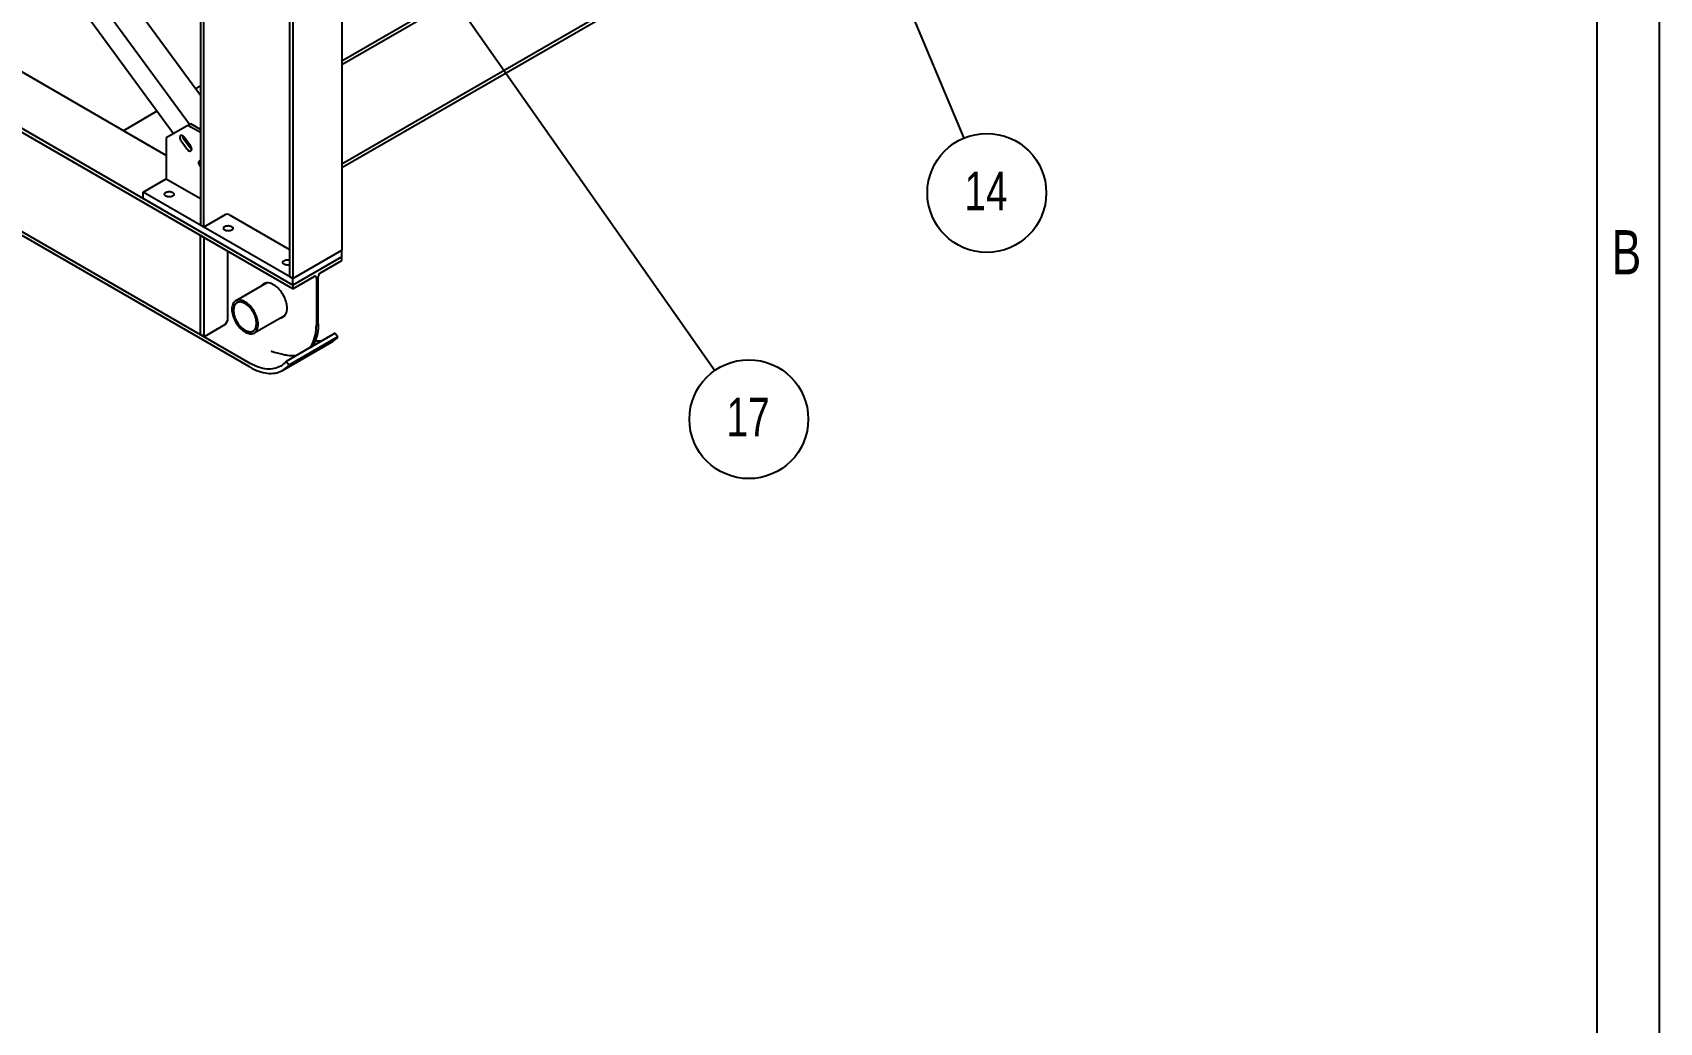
# Model space of a CAD drawing. Header units: millimetres. Extents: x 1293 to 41893, y 1011 to 26911.
# Drawn here: x 37997 to 41893, y 7371 to 9742 of the extents above; entities that cross this region are included whole.
import ezdxf

# ---------------------------------------------------------------- set-up
doc = ezdxf.new("R2010")
doc.units = ezdxf.units.MM
doc.header["$LTSCALE"] = 50
doc.layers.add('CAPA_1', color=7, linetype='Continuous')
doc.styles.add('SLDTEXTSTYLE0', font='TXT', dxfattribs={"width": 0.75})
doc.dimstyles.new('SLDDIMSTYLE3', dxfattribs={"dimtxt": 0.18, "dimasz": 30.769231, "dimexe": 0, "dimexo": 0.0625, "dimgap": 0, "dimtad": 0, "dimtih": 1, "dimtoh": 1, "dimdec": 0, "dimrnd": 1e-09, "dimzin": 0, "dimdsep": 46, "dimtxsty": 'Standard', "dimblk1": 'DOT', "dimblk2": 'DOT', "dimsah": 1, "dimcen": 0.09, "dimadec": 0, "dimazin": 0, "dimtfac": 30.769231, "dimtdec": 0, "dimtofl": 0, "dimtmove": 0, "dimatfit": 3, "dimldrblk": 'DOT', "dimfxl": 1, "dimfrac": 2, "dimtolj": 1, "dimtzin": 0, "dimarcsym": 0})

# ---------------------------------------------------------------- blocks, each defined once
blk = doc.blocks.new('SW_NOTE_0_111')
at = {"layer": 'CAPA_1', "color": 0}
blk.add_circle((81.8, -116.6), 142.4, dxfattribs=at)
at = {"layer": 'CAPA_1', "color": 0, "insert": (80, -65.4), "char_height": 92.6, "attachment_point": 2, "style": 'SLDTEXTSTYLE0'}
blk.add_mtext('17', dxfattribs=at)
blk = doc.blocks.new('_Dot')
at = {"color": 0, "linetype": 'ByBlock', "lineweight": -2}
blk.add_line((-0.5, 0), (-1, 0), dxfattribs=at)
at = {"color": 0, "linetype": 'ByBlock', "const_width": 0.5}
blk.add_lwpolyline([(-0.25, 0, 1), (0.25, 0, 1)], format="xyb", close=True, dxfattribs=at)
blk = doc.blocks.new('SW_NOTE_0_112')
at = {"layer": 'CAPA_1', "color": 0}
blk.add_circle((55.1, -131.3), 142.4, dxfattribs=at)
at = {"layer": 'CAPA_1', "color": 0, "insert": (53.2, -80.1), "char_height": 92.6, "attachment_point": 2, "style": 'SLDTEXTSTYLE0'}
blk.add_mtext('14', dxfattribs=at)

msp = doc.modelspace()

# ---------------------------------------------------------------- linework, layer by layer
at = {"color": 7, "linetype": 'Continuous', "lineweight": 25}
for p, q in [((38398.7678974, 10745.1064439), (38398.7678974, 9281.0862471)), ((38406.6705228, 10746.2976199), (38406.6705228, 9276.5241586)), ((38737.5031583, 10690.5157193), (38737.5031583, 9220.7422579)), ((38612.4979931, 10627.4759505), (38612.4979931, 9157.7024891)), ((38620.4006185, 10622.913862), (38620.4006185, 9153.1404006)), ((38398.7678974, 9591.6118024), (37704.6964046, 10540.1779792)), ((38373.0414631, 9522.0279403), (37704.9247313, 10435.1225428)), ((38334.2740517, 9499.6414547), (37701.6644953, 10364.2094919)), ((38317.2791442, 9447.7740489), (36900.4728954, 10265.6788868)), ((39717.69175, 10239.8129909), (38737.5031583, 9673.9621614)), ((39717.69175, 10230.6873308), (38737.5031583, 9664.8365013)), ((38620.4006185, 9128.4563719), (36832.5063874, 10160.585742)), ((38620.4006185, 9137.582032), (36836.8037749, 10167.2305731)), ((38517.8701352, 8940.8383342), (36716.2815889, 9980.8732642)), ((38517.8701352, 8949.9639943), (36720.5789765, 9987.5180953)), ((39717.69175, 9993.0053651), (38737.5031583, 9427.1545356)), ((39717.69175, 9983.879705), (38737.5031583, 9418.0288755)), ((38398.7678974, 9613.6181723), (38387.4474978, 9607.0830447)), ((38294.7951878, 9553.5960046), (38214.3827332, 9507.1748827)), ((38317.2791442, 9447.7740489), (38214.3827332, 9507.1748827)), ((38369.0987576, 9519.7518649), (38317.2791442, 9489.8273141)), ((38369.0987576, 9519.7518649), (38375.8339496, 9523.6400085)), ((38398.7678974, 9502.624235), (38369.0987576, 9519.7518649)), ((38398.7678974, 9510.4005223), (38375.8339496, 9523.6400085)), ((38317.2791442, 9489.8273141), (38317.2791442, 9391.8424167)), ((38352.5796544, 9482.8016255), (38367.5282478, 9462.6753029)), ((38359.3148465, 9486.6897691), (38374.2634399, 9466.5634465)), ((38374.9951582, 9471.3113102), (38360.0465648, 9491.4376327)), ((38262.0954703, 9359.9855598), (38317.2791442, 9391.8424167)), ((38317.2791442, 9391.8424167), (38398.7678974, 9344.7999607)), ((38397.4254345, 9422.4226577), (38398.7678974, 9420.6152072)), ((38620.4006185, 9153.1404006), (38262.0954703, 9359.9855598)), ((38262.0954703, 9344.4304574), (38262.0954703, 9359.9855598)), ((38620.4006185, 9137.5852981), (38262.0954703, 9344.4304574)), ((38398.7678974, 9281.0862471), (38406.6705228, 9276.5241586)), ((38406.6705228, 9276.5241586), (38457.4987725, 9305.8666825)), ((38468.2750798, 9305.8666825), (38612.4979931, 9222.6085668)), ((38407.7665383, 9251.2074135), (38398.7862822, 9256.391605)), ((38398.7862822, 9018.7096393), (38398.7862822, 9256.391605)), ((38407.7665383, 9013.5254478), (38407.7665383, 9251.2074135)), ((38463.9829417, 9218.7543747), (38463.9829417, 9052.2005277)), ((38620.4006185, 9153.1404006), (38737.5031583, 9220.7422579)), ((38737.5031583, 9205.1871554), (38620.4006185, 9137.5852981)), ((38737.5031583, 9205.1838893), (38620.4006185, 9137.582032)), ((38686.6749087, 9166.7157052), (38737.5031583, 9196.0582292)), ((38737.5031583, 9205.1838893), (38737.5003294, 9205.1855224)), ((38737.5031583, 9205.1871554), (38737.5031583, 9220.7422579)), ((38737.5031583, 9196.0582292), (38737.5031583, 9205.1838893)), ((38612.4979931, 9157.7024891), (38620.4006185, 9153.1404006)), ((38620.4006185, 9128.4563719), (38671.2288682, 9157.7988958)), ((38681.286755, 9044.3216423), (38681.286755, 9157.3831493)), ((38557.7840771, 9142.7292888), (38483.4875332, 9099.838807)), ((38620.4006185, 9137.5852981), (38620.4006185, 9153.1404006)), ((38620.4006185, 9137.582032), (38620.4006185, 9128.4563719)), ((38676.6170218, 9154.6873697), (38676.6170218, 9041.6258628)), ((38458.594788, 9042.8679718), (38407.7665383, 9013.5254478)), ((38463.9829417, 9052.2005277), (38458.594788, 9042.8679718)), ((38527.9339209, 9022.8470631), (38602.2304647, 9065.737545)), ((38407.7665383, 9013.5254478), (38398.7862822, 9018.7096393)), ((38595.7607629, 8933.1252811), (38712.8633027, 9000.7271384)), ((38727.8035256, 9013.5670486), (38610.7009858, 8945.9651913)), ((38721.2491018, 9022.1870102), (38665.0326985, 8989.7339713)), ((38721.2491018, 9022.1870102), (38727.8035256, 9013.5670486)), ((38660.3629653, 8987.0381918), (38604.146562, 8954.5851529)), ((38660.3629653, 8987.0381918), (38665.0326985, 8989.7339713)), ((38610.7009858, 8945.9651913), (38604.146562, 8954.5851529))]:
    msp.add_line(p, q, dxfattribs=at)
at = {"color": 7, "linetype": 'Continuous', "lineweight": 25, "flags": 128}
for points in [[(38360.0465648, 9491.4376327), (38358.8812053, 9492.8270826), (38357.6171553, 9493.9971981), (38356.3029916, 9494.9030126), (38354.9892167, 9495.509716), (38353.7263183, 9495.793993), (38352.5628288, 9495.7449191), (38351.5434605, 9495.3643802), (38350.7073871, 9494.6670001), (38350.0867385, 9493.6795787), (38349.7053659, 9492.4400622), (38349.5779251, 9490.9960844), (38349.7093137, 9489.4031366), (38350.0944825, 9487.7224349), (38350.7186297, 9486.0185677), (38351.5577695, 9484.3570137), (38352.5796544, 9482.8016255)], [(38367.5282478, 9462.6753029), (38368.6936073, 9461.2858531), (38369.9576573, 9460.1157375), (38371.271821, 9459.209923), (38372.5855959, 9458.6032197), (38373.8484943, 9458.3189426), (38375.0119838, 9458.3680165), (38376.0313521, 9458.7485554), (38376.8674255, 9459.4459355), (38377.4880741, 9460.4333569), (38377.8694467, 9461.6728734), (38377.9968875, 9463.1168512), (38377.8654989, 9464.709799), (38377.4803301, 9466.3905007), (38376.8561829, 9468.0943679), (38376.0170431, 9469.7559219), (38374.9951582, 9471.3113102)], [(38367.544353, 9475.6104984), (38368.7021307, 9474.2092229), (38369.9614818, 9473.0242205), (38371.2740103, 9472.1010303), (38372.5892764, 9471.4751299), (38373.8567352, 9471.1705723), (38375.0276789, 9471.1990615), (38375.0713694, 9471.2070643)], [(38398.7678974, 9435.3919227), (38398.5720983, 9435.4150252), (38397.4086089, 9435.3659513), (38396.3892406, 9434.9854124), (38395.5531672, 9434.2880323), (38394.9325186, 9433.300611), (38394.551146, 9432.0610944), (38394.4237052, 9430.6171166), (38394.5550938, 9429.0241689), (38394.9402626, 9427.3434671), (38395.5644097, 9425.6396), (38396.4035496, 9423.9780459), (38397.4254345, 9422.4226577)], [(38332.0414125, 9350.4701192), (38330.5120848, 9349.7330533), (38328.7793573, 9349.1654734), (38326.8989211, 9348.7856221), (38324.9312152, 9348.6057081), (38322.9394831, 9348.6315139), (38320.9877408, 9348.8622102), (38319.1387189, 9349.2903822), (38317.4518465, 9349.902268), (38315.981341, 9350.6782012), (38314.7744657, 9351.5932426), (38313.8700106, 9352.6179821), (38313.2970455, 9353.7194836), (38313.0739861, 9354.8623441), (38313.2080017, 9356.009831), (38313.6947849, 9357.1250632), (38314.51869, 9358.1721961), (38315.6532362, 9359.1175741), (38317.0619581, 9359.930812), (38318.6995783, 9360.5857715), (38320.5134623, 9361.0614019), (38322.4453104, 9361.3424158), (38324.4330314, 9361.4197813), (38326.4127383, 9361.2910119), (38328.3208017, 9360.9602462), (38330.0958948, 9360.4381154), (38331.6809648, 9359.7414011), (38333.0250662, 9358.8924963), (38334.0849984, 9357.9186856), (38334.8266943, 9356.851268), (38335.2263153, 9355.7245511), (38335.2710172, 9354.5747487), (38334.9593632, 9353.4388162), (38334.3013701, 9352.3532636), (38333.3181864, 9351.3529813), (38332.0414125, 9350.4701192)], [(38473.4627687, 9268.829308), (38471.933441, 9268.0922421), (38470.2007135, 9267.5246622), (38468.3202774, 9267.1448109), (38466.3525714, 9266.9648969), (38464.3608394, 9266.9907027), (38462.4090971, 9267.221399), (38460.5600752, 9267.649571), (38458.8732027, 9268.2614568), (38457.4026972, 9269.03739), (38456.1958219, 9269.9524314), (38455.2913668, 9270.9771709), (38454.7184017, 9272.0786725), (38454.4953423, 9273.2215329), (38454.6293579, 9274.3690198), (38455.1161411, 9275.484252), (38455.9400463, 9276.5313849), (38457.0745924, 9277.4767629), (38458.4833143, 9278.2900008), (38460.1209345, 9278.9449603), (38461.9348185, 9279.4205907), (38463.8666666, 9279.7016046), (38465.8543876, 9279.7789702), (38467.8340945, 9279.6502007), (38469.7421579, 9279.319435), (38471.5172511, 9278.7973042), (38473.1023211, 9278.1005899), (38474.4464224, 9277.2516852), (38475.5063546, 9276.2778744), (38476.2480506, 9275.2104568), (38476.6476715, 9274.08374), (38476.6923734, 9272.9339375), (38476.3807194, 9271.7980051), (38475.7227263, 9270.7124524), (38474.7395427, 9269.7121701), (38473.4627687, 9268.829308)], [(38612.4979931, 9186.1410854), (38611.6220697, 9185.883851), (38609.7416336, 9185.5039997), (38607.7739277, 9185.3240857), (38605.7821956, 9185.3498915), (38603.8304533, 9185.5805878), (38601.9814314, 9186.0087598), (38600.294559, 9186.6206456), (38598.8240535, 9187.3965788), (38597.6171782, 9188.3116202), (38596.712723, 9189.3363597), (38596.139758, 9190.4378613), (38595.9166986, 9191.5807217), (38596.0507142, 9192.7282086), (38596.5374973, 9193.8434408), (38597.3614025, 9194.8905737), (38598.4959487, 9195.8359518), (38599.9046706, 9196.6491896), (38601.5422908, 9197.3041492), (38603.3561748, 9197.7797795), (38605.2880229, 9198.0607934), (38607.2757438, 9198.138159), (38609.2554507, 9198.0093895), (38611.1635141, 9197.6786238), (38612.4979931, 9197.3082434)], [(38606.6134505, 9082.0380643), (38606.4896758, 9085.3831641), (38606.1192936, 9088.8457129), (38605.5051228, 9092.3993586), (38604.6518377, 9096.0170559), (38603.5659321, 9099.6712719), (38602.2556706, 9103.3341957), (38600.731025, 9106.9779504), (38599.0035987, 9110.5748048), (38597.0865386, 9114.0973846), (38594.9944345, 9117.5188808), (38592.7432088, 9120.8132539), (38590.3499945, 9123.9554315), (38587.8330055, 9126.9215), (38585.2113976, 9129.6888857), (38582.5051228, 9132.2365271), (38579.7347775, 9134.5450351), (38576.9214457, 9136.5968407), (38574.0865386, 9138.3763282), (38571.2516314, 9139.8699548), (38568.4382996, 9141.066353), (38565.6679543, 9141.9564176), (38562.9616795, 9142.5333746), (38560.3400716, 9142.792833), (38557.8230826, 9142.7328181), (38555.4298683, 9142.3537868), (38553.1786426, 9141.6586237), (38551.0865386, 9140.6526193), (38549.1694784, 9139.3434301), (38547.4420521, 9137.7410196), (38545.9426124, 9135.8933568)], [(38553.5420653, 9141.795814), (38552.1117853, 9140.4367992), (38550.6123456, 9138.5891364)], [(38537.1416234, 9043.1982648), (38537.0150919, 9046.52479), (38536.636516, 9049.9706223), (38536.0089439, 9053.5080177), (38535.1374283, 9057.1084953), (38534.0289862, 9060.7430661), (38532.6925421, 9064.3824667), (38531.1388564, 9067.9973947), (38529.3804383, 9071.558745), (38527.4314456, 9075.0378435), (38525.3075704, 9078.4066788), (38523.025913, 9081.6381268), (38520.6048439, 9084.7061698), (38518.0638561, 9087.5861058), (38515.4234082, 9090.2547472), (38512.7047595, 9092.6906078), (38509.9297989, 9094.8740752), (38507.1208689, 9096.7875697), (38504.3005852, 9098.4156848), (38501.4916551, 9099.7453119), (38498.7166946, 9100.7657457), (38495.9980459, 9101.4687702), (38493.357598, 9101.848725), (38490.8166102, 9101.9025511), (38488.3955411, 9101.6298149), (38486.1138836, 9101.0327125), (38483.9900085, 9100.1160514), (38482.0410158, 9098.8872119), (38480.2825977, 9097.3560879), (38478.7289119, 9095.5350073), (38477.3924679, 9093.4386322), (38476.2840258, 9091.0838414), (38475.4125102, 9088.4895943), (38474.784938, 9085.6767782), (38474.4063621, 9082.6680404), (38474.2798306, 9079.4876054), (38474.4063621, 9076.1610801), (38474.784938, 9072.7152478), (38475.4125102, 9069.1778524), (38476.2840258, 9065.5773749), (38477.3924679, 9061.9428041), (38478.7289119, 9058.3034035), (38480.2825977, 9054.6884754), (38482.0410158, 9051.1271252), (38483.9900085, 9047.6480266), (38486.1138836, 9044.2791914), (38488.3955411, 9041.0477434), (38490.8166102, 9037.9797003), (38493.357598, 9035.0997643), (38495.9980459, 9032.4311229), (38498.7166946, 9029.9952624), (38501.4916551, 9027.8117949), (38504.3005852, 9025.8983004), (38507.1208689, 9024.2701853), (38509.9297989, 9022.9405582), (38512.7047595, 9021.9201244), (38515.4234082, 9021.2170999), (38518.0638561, 9020.8371451), (38520.6048439, 9020.7833191), (38523.025913, 9021.0560552), (38525.3075704, 9021.6531576), (38527.4314456, 9022.5698188), (38529.3804383, 9023.7986583), (38531.1388564, 9025.3297822), (38532.6925421, 9027.1508628), (38534.0289862, 9029.247238), (38535.1374283, 9031.6020288), (38536.0089439, 9034.1962759), (38536.636516, 9037.0090919), (38537.0150919, 9040.0178297), (38537.1416234, 9043.1982648)], [(38533.2801133, 9045.4274671), (38533.155277, 9048.5257482), (38532.7818986, 9051.7401037), (38532.1633595, 9055.041424), (38531.3052612, 9058.3998117), (38530.2153749, 9061.7848528), (38528.9035706, 9065.1658918), (38527.3817284, 9068.5123095), (38525.6636303, 9071.7938003), (38523.7648356, 9074.9806464), (38521.70254, 9078.0439873), (38519.4954202, 9080.9560809), (38517.163464, 9083.6905548), (38514.72779, 9086.2226451), (38512.2104562, 9088.529421), (38509.6342598, 9090.5899918), (38507.0225312, 9092.3856968), (38504.3989228, 9093.9002737), (38501.7871943, 9095.1200063), (38499.2109979, 9096.0338486), (38496.693664, 9096.6335245), (38494.2579901, 9096.9136034), (38491.9260339, 9096.8715488), (38489.718914, 9096.5077416), (38487.6566185, 9095.8254764), (38485.7578238, 9094.8309321), (38484.0397256, 9093.5331152), (38482.5178834, 9091.9437791), (38481.2060792, 9090.077317), (38480.1161929, 9087.9506319), (38479.2580946, 9085.5829833), (38478.6395555, 9082.9958131), (38478.266177, 9080.2125512), (38478.1413407, 9077.258403), (38478.266177, 9074.1601219), (38478.6395555, 9070.9457664), (38479.2580946, 9067.6444461), (38480.1161929, 9064.2860584), (38481.2060792, 9060.9010173), (38482.5178834, 9057.5199783), (38484.0397256, 9054.1735606), (38485.7578238, 9050.8920698), (38487.6566185, 9047.7052237), (38489.718914, 9044.6418828), (38491.9260339, 9041.7297893), (38494.2579901, 9038.9953154), (38496.693664, 9036.463225), (38499.2109979, 9034.1564491), (38501.7871943, 9032.0958783), (38504.3989228, 9030.3001733), (38507.0225312, 9028.7855964), (38509.6342598, 9027.5658638), (38512.2104562, 9026.6520216), (38514.72779, 9026.0523456), (38517.163464, 9025.7722667), (38519.4954202, 9025.8143213), (38521.70254, 9026.1781285), (38523.7648356, 9026.8603937), (38525.6636303, 9027.8549381), (38527.3817284, 9029.1527549), (38528.9035706, 9030.7420911), (38530.2153749, 9032.6085532), (38531.3052612, 9034.7352383), (38532.1633595, 9037.1028868), (38532.7818986, 9039.690057), (38533.155277, 9042.473319), (38533.2801133, 9045.4274671)], [(38590.389, 9058.9016129), (38592.7432088, 9059.2771149), (38594.9944345, 9059.9722781), (38597.0865386, 9060.9782824), (38599.0035987, 9062.2874717), (38600.731025, 9063.8898821), (38602.2556706, 9065.7733184), (38603.5659321, 9067.9234465), (38604.6518377, 9070.3239026), (38605.5051228, 9072.9564178), (38606.1192936, 9075.8009571), (38606.4896758, 9078.8358718), (38606.6134505, 9082.0380643)], [(38595.0587332, 9061.5973925), (38597.412942, 9061.9728945), (38599.300745, 9062.5308673)], [(38660.3629653, 8987.0381918), (38663.120152, 8990.7000852), (38665.6376578, 8994.6584123), (38667.9087055, 8998.902517), (38669.9271813, 9003.4209742), (38671.6876514, 9008.20162), (38673.1853766, 9013.2315848), (38674.416325, 9018.4973277), (38675.3771829, 9023.9846734), (38676.0653635, 9029.6788496), (38676.4790144, 9035.5645275), (38676.6170218, 9041.6258628)], [(38681.286755, 9044.3216423), (38681.1487476, 9038.2603071), (38680.7350967, 9032.3746292), (38680.0469161, 9026.680453), (38679.0860582, 9021.1931073), (38677.8551098, 9015.9273644), (38676.3573846, 9010.8973996), (38674.5969145, 9006.1167538), (38672.5784387, 9001.5982966), (38670.307391, 8997.3541918), (38667.7898852, 8993.3958648), (38665.0326985, 8989.7339713)], [(38604.146562, 8954.5851529), (38601.27002, 8951.3463259), (38598.1850218, 8948.3999782), (38594.8992782, 8945.7534741), (38591.4210019, 8943.4134285), (38587.7588867, 8941.3856902), (38583.922086, 8939.6753277), (38579.9201899, 8938.2866158), (38575.7632009, 8937.2230257), (38571.4615094, 8936.4872157), (38567.0258674, 8936.0810251), (38562.4673617, 8936.005469), (38557.7973861, 8936.2607364), (38553.0276131, 8936.8461892), (38548.1699648, 8937.760364), (38543.2365827, 8939.0009759), (38538.2397977, 8940.5649241), (38533.1920992, 8942.4482994), (38528.1061037, 8944.6463944), (38522.9945236, 8947.153715), (38517.8701352, 8949.9639943)], [(38517.8701352, 8940.8383342), (38523.125642, 8937.9492398), (38528.3691809, 8935.3564148), (38533.588811, 8933.0657637), (38538.7726463, 8931.0825027), (38543.9088819, 8929.4111482), (38548.9858214, 8928.0555062), (38553.9919036, 8927.0186639), (38558.9157285, 8926.3029823), (38563.7460834, 8925.9100912), (38568.4719685, 8925.8408853), (38573.0826221, 8926.0955222), (38577.5675444, 8926.673422), (38581.9165225, 8927.5732689), (38586.1196527, 8928.7930134), (38590.1673635, 8930.3298782), (38594.0504374, 8932.1803633), (38597.7600318, 8934.3402548), (38601.2876991, 8936.8046342), (38604.625406, 8939.5678895), (38607.7655518, 8942.6237282), (38610.7009858, 8945.9651913)]]:
    msp.add_lwpolyline(points, dxfattribs=at)
at = {"color": 7, "linetype": 'Continuous', "lineweight": 25}
for centre, radius, start, end in [((38370.3501802, 9495.3784015), 14.0453168, 181.9634544881, 218.2150064452), ((38377.8253781, 9483.8226245), 13.15821, 174.3019034293, 218.6166461946), ((38384.6320632, 9474.0087009), 12.7648017, 215.6804721993, 238.6810355205), ((38462.8869261, 9295.467584), 11.7121069, 62.6096722367, 117.3903277634), ((38673.3322351, 9155.220215), 3.3277241, 350.7859630096, 129.2032852358), ((38692.9851017, 9156.8508096), 11.7104526, 122.60547834, 177.3945215143), ((38680.6478874, 9065.7725032), 62.1821642, 263.5749398598, 278.9820770147), ((38685.7608355, 9047.3749474), 53.9496229, 300.1566705759, 321.1961032808), ((38619.5902467, 9033.2507689), 64.8042563, 258.6953654487, 278.769217489)]:
    msp.add_arc(centre, radius, start, end, dxfattribs=at)
msp.add_open_spline([(38568.6983849, 8979.3065182), (38568.7198925, 8979.2987365), (38571.0223201, 8978.4656928), (38575.6068805, 8976.9259136), (38582.4205864, 8974.9392136), (38589.147731, 8973.2454553), (38595.5399078, 8971.8449419), (38601.5622456, 8970.681972), (38605.107986, 8970.0306002), (38606.8869623, 8969.7037925)], degree=3, knots=[0, 0, 0, 0, 0.0015894472, 0.1701528495, 0.3387102378, 0.5094707491, 0.6802019986, 0.8395502779, 1, 1, 1, 1], dxfattribs=at)
at = {"layer": 'CAPA_1'}
for p, q in [((41892.9505051, 1010.8173311), (41892.9505051, 26910.8173311)), ((41742.9505051, 26760.8173311), (41742.9505051, 1160.8173311))]:
    msp.add_line(p, q, dxfattribs=at)

# ---------------------------------------------------------------- block references
for name, p in [('SW_NOTE_0_112', (40227.0119317, 9489.4309602)), ('SW_NOTE_0_111', (39630.4546911, 8932.7685876))]:
    msp.add_blockref(name, p, dxfattribs=at)

# ---------------------------------------------------------------- texts
at = {"layer": 'CAPA_1', "insert": (41778.6164592, 9268.9613574), "char_height": 105.8333333, "attachment_point": 1, "style": 'SLDTEXTSTYLE0'}
msp.add_mtext('B', dxfattribs=at)

# ---------------------------------------------------------------- leaders
at = {"layer": 'CAPA_1'}
for points in [[(39299.1282433, 11700.6972833), (40227.0119317, 9489.4309602)], [(38155.2520751, 11034.1677081), (39630.4546911, 8932.7685876)]]:
    msp.add_leader(points, dimstyle='SLDDIMSTYLE3', dxfattribs=at)

doc.saveas('drawing.dxf')
